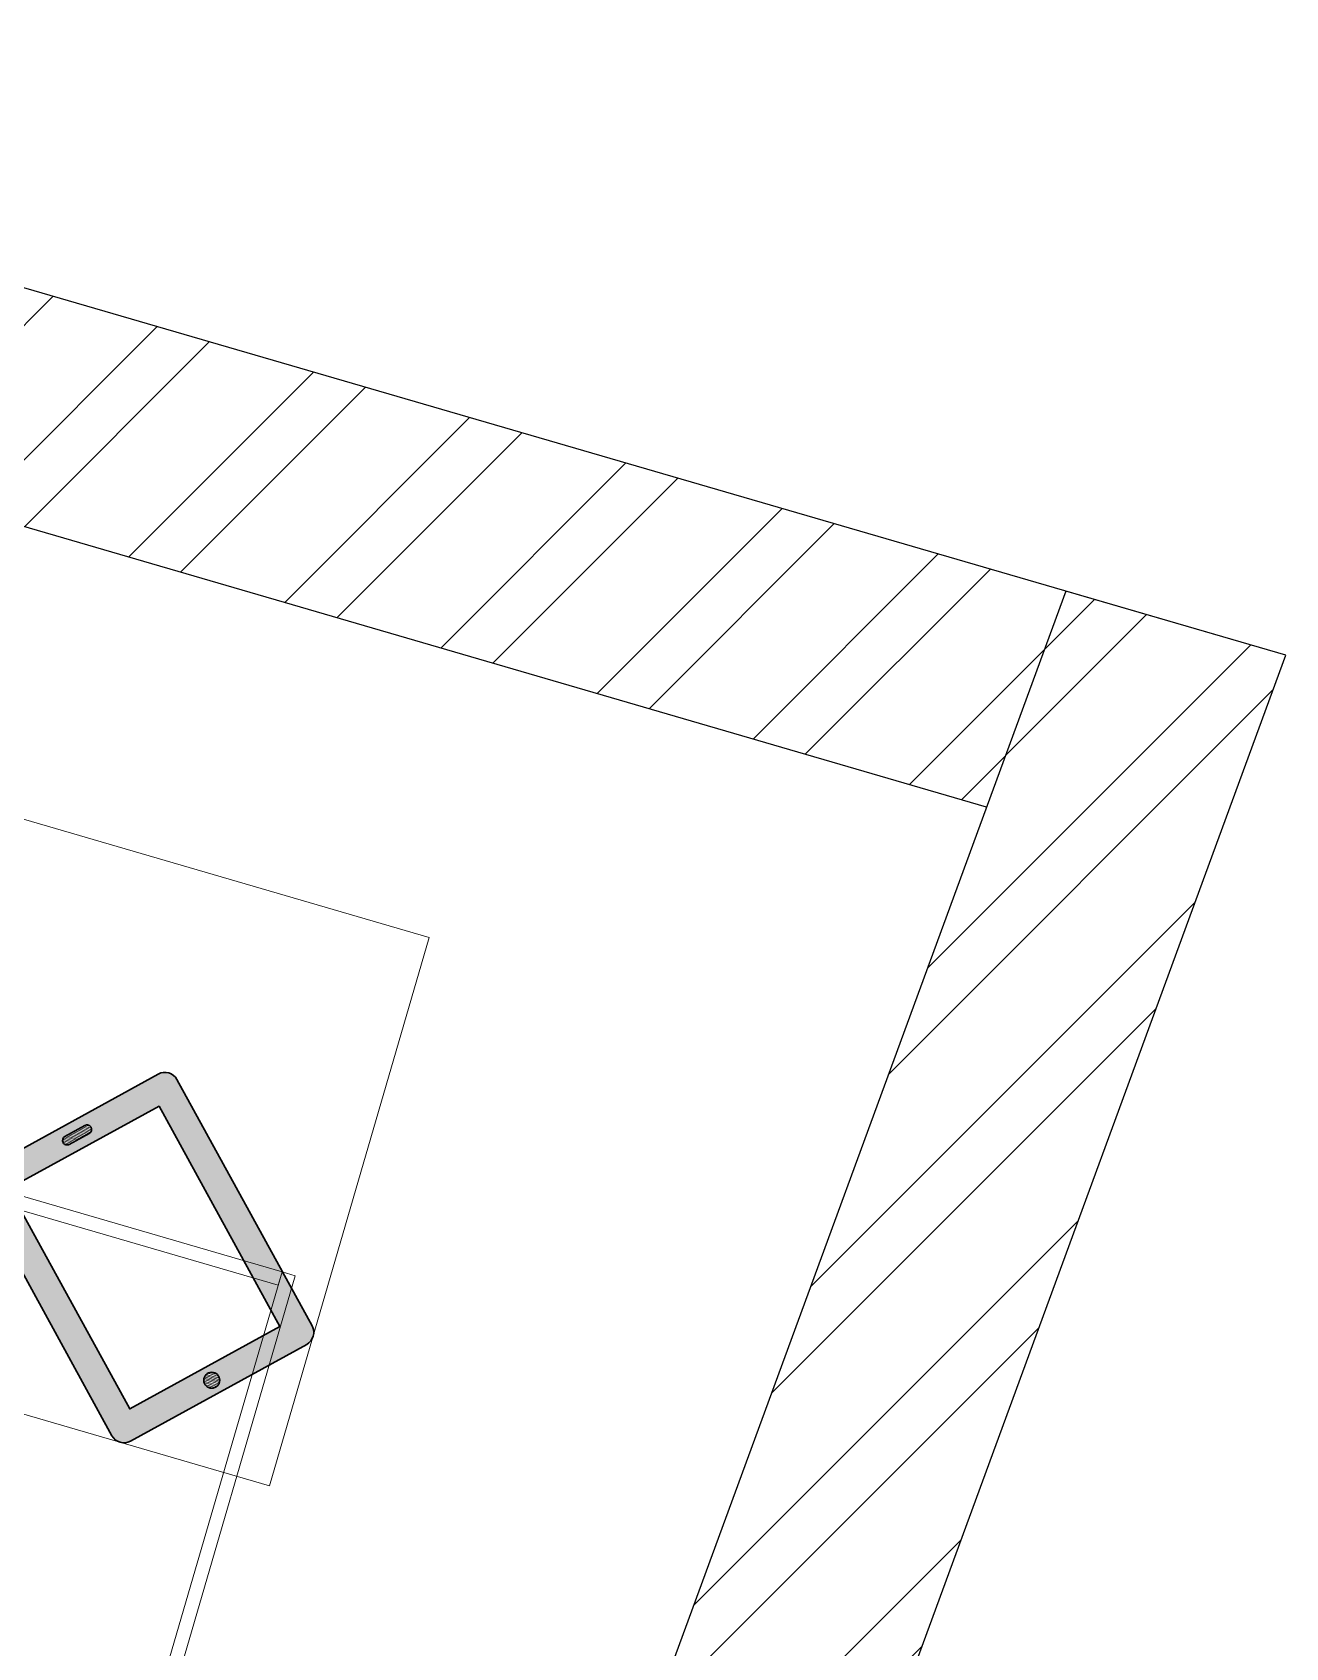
# Model space of a CAD drawing. Header units: feet. Extents: x 9311775 to 9337845, y -7066298 to -7052894.
# Drawn here: x 9336748 to 9337845, y -7060066 to -7058652 of the extents above; entities that cross this region are included whole.
import ezdxf

# ---------------------------------------------------------------- set-up
doc = ezdxf.new("R2010")
doc.units = ezdxf.units.FT
doc.header["$LTSCALE"] = 33
doc.header["$MEASUREMENT"] = 0
doc.layers.add('A-WALL', color=1, linetype='Continuous')
for name, color, linetype, lineweight in [('A-WALL HATCH', 251, 'Continuous', 0), ('LENS-FURNITURE', 13, 'Continuous', 9), ('LENS_DIMENSION', 193, 'Continuous', 0)]:
    doc.layers.add(name, color=color, linetype=linetype, lineweight=lineweight)

# ---------------------------------------------------------------- blocks, each defined once
blk = doc.blocks.new('A$Cca189d2b')
at = {"layer": 'A-WALL HATCH'}
h = blk.add_hatch(dxfattribs=at)
h.set_pattern_fill('ANSI32', color=256, scale=333)
h.set_pattern_definition([(45, (-4195598.218539457, 5465599.978276533), (-88.29995930067012, 88.29995930067012), []), (45, (-4195539.351900022, 5465599.978276533), (-88.29995930067012, 88.29995930067012), [])])
h.paths.add_polyline_path([(182.6102968659252, 497.5474645486101), (261.1382608162239, 711.5079587260261), (48.09325998090208, 711.5079587260261), (-5.143463341519236, 566.4570105355233)])
h.paths.add_polyline_path([(513.5475110262632, 1399.23249905277), (300.502718148753, 1399.233065660111), (48.09325998090208, 711.5079587260261), (261.1382608162239, 711.5079587260261)])
h.paths.add_polyline_path([(1787.858170637861, 4871.271308568307), (1600.104410430416, 4940.18085455615), (300.502718148753, 1399.233065660111), (513.5475110262632, 1399.23249905277)])
h.paths.add_polyline_path([(2606.200445983559, 7100.960056786425), (2413.713943312876, 7156.974579583854), (1930.475726367905, 5840.32401967328), (2143.520727202297, 5840.32401967328)])
h.paths.add_polyline_path([(2143.520727202297, 5840.32401967328), (1930.475726367905, 5840.32401967328), (1782.714707296342, 5437.728319104761), (1970.468467503786, 5368.818773117848)])
h.paths.add_polyline_path([(-5752.832334415987, 10981.10458512697), (-5752.832334415987, 11224.72189299483), (-9021.918580083176, 8971.32401967328), (-8609.060186924413, 8971.32401967328)])
h.paths.add_polyline_path([(-12434.06018692441, 8786.32401967328), (-12434.06018692441, 8961.32401967328), (-17534.29745566845, 8961.32401967328), (-17534.29745566845, 8786.32401967328)])
h.paths.add_polyline_path([(-2638.258403667249, 10653.11075048614), (-2748.497711254284, 10481.27641840279), (-1820.84006111417, 9880.888491335327), (-2888.922345140949, 6970.747927133925), (-2697.614837640897, 6900.534081770107), (-1989.563271976076, 8230.264665641822), (2344.327507092617, 6967.921464790591), (2413.713943312876, 7156.974579583854), (-2081.069596457295, 8464.978785396554), (-1544.316881798208, 9951.298985343426)])
h.paths.add_polyline_path([(-3755.921184914187, 11133.28946539108), (-3648.275374235586, 11301.0812121313), (-4680.941216264851, 11963.58192438073), (-5752.832334415987, 11224.72189299483), (-5752.832334415987, 10981.10458512697), (-4683.435118185356, 11733.58437767718)])
at = {"layer": 'A-WALL'}
for p, q in [((2606.200445983559, 7100.960056786425), (-2081.069596457295, 8464.978785396554)), ((2344.327507092617, 6967.921464790591), (-1989.563271976076, 8230.264665641822))]:
    blk.add_line(p, q, dxfattribs=at)
blk.add_lwpolyline([(1970.468467503786, 5368.818773116917), (2606.200445983559, 7100.960056786425), (2413.713943312876, 7156.974579583854), (1782.714707297273, 5437.728319103829)], close=True, dxfattribs=at)
blk = doc.blocks.new('TRIAL SET CABINET 633x500')
at = {"layer": 'LENS-FURNITURE'}
h = blk.add_hatch(color=9, dxfattribs=at)
h.dxf.hatch_style = 1
edge = h.paths.add_edge_path()
edge.add_line((-8.54246803093703, -981.9670201920668), (115.9083254579454, -857.5162267031847))
edge.add_arc((107.4230440836399, -849.030945328879), 12.00000000009463, 315, 405)
edge.add_line((115.9083254579454, -840.5456639545736), (-58.03994271345434, -666.5973957831737))
edge.add_arc((-66.52522408775982, -675.0826771574792), 12.00000000009463, 45.00000000000002, 135)
edge.add_line((-75.01050546206531, -666.5973957831737), (-199.4612989509478, -791.0481892720562))
edge.add_arc((-190.9760175766423, -799.5334706454303), 11.99999999943607, 135.0000000031442, 225.0000000031442)
edge.add_line((-199.4612989500165, -808.0187520197359), (-25.5130307786167, -981.967020191136))
edge.add_arc((-17.02774940431148, -973.4817388177615), 11.99999999943605, 224.9999999968574, 314.9999999968578)
h.paths.add_polyline_path([(-17.02774940524252, -955.0969625067663), (89.03826777357607, -849.0309453279477), (-66.52522408775982, -693.4674534666119), (-172.5912412665784, -799.5334706454305)], flags=16)
edge = h.paths.add_edge_path(flags=16)
edge.add_line((-138.2965623782947, -741.9042679787381), (-124.1544267544522, -727.7621323548956))
edge.add_arc((-121.3259996296837, -730.5905594796641), 4.000000000031514, 45.00000000000051, 134.9999999999996, ccw=False)
edge.add_arc((-121.3259996296838, -730.5905594796641), 4.000000000031584, -45.000000000000625, 44.999999999999375, ccw=False)
edge.add_line((-118.4975725049153, -733.4189866044327), (-132.6397081287578, -747.561122228275))
edge.add_arc((-135.4681352535263, -744.7326951035067), 4.000000000031524, 225.0000000000006, 314.99999999999966, ccw=False)
edge.add_arc((-135.4681352535261, -744.7326951035066), 4.000000000031665, 135.0000000000006, 225.0000000000006, ccw=False)
edge = h.paths.add_edge_path(flags=16)
edge.add_arc((44.84409394953398, -910.9027886827243), 7, 0, 360)
at = {"layer": 'LENS-FURNITURE', "lineweight": 0}
h = blk.add_hatch(dxfattribs=at)
h.set_pattern_fill('ANSI31', color=252, scale=10, angle=405)
h.set_pattern_definition([(90, (-3772352.875833935, -3684050.327587578), (-1.25, 2e-16), [])])
edge = h.paths.add_edge_path()
edge.add_line((-138.2965623782947, -741.9042679787381), (-124.1544267544522, -727.7621323548956))
edge.add_arc((-121.3259996296837, -730.5905594796641), 4.000000000031514, 45.00000000000051, 134.9999999999996, ccw=False)
edge.add_arc((-121.3259996296838, -730.5905594796641), 4.000000000031584, -45.000000000000625, 44.999999999999375, ccw=False)
edge.add_line((-118.4975725049153, -733.4189866044327), (-132.6397081287578, -747.561122228275))
edge.add_arc((-135.4681352535263, -744.7326951035067), 4.000000000031524, 225.0000000000006, 314.99999999999966, ccw=False)
edge.add_arc((-135.4681352535261, -744.7326951035066), 4.000000000031665, 135.0000000000006, 225.0000000000006, ccw=False)
edge = h.paths.add_edge_path()
edge.add_arc((44.84409394953398, -910.9027886827243), 7, 0, 360)
at = {"layer": 'LENS-FURNITURE'}
blk.add_lwpolyline([(119.4230440827086, -352.4817388160154), (119.4230440827086, -985.4817388160156), (-380.5769559172913, -985.4817388160156), (-380.5769559172913, -352.4817388160154)], close=True, dxfattribs=at)
at = {"layer": 'LENS-FURNITURE', "color": 146}
for points in [[(338.5359051078558, -352.4817388160154), (338.5359051078558, -985.4817388160156), (356.5359051078559, -985.4817388160156), (356.5359051078559, -352.4817388160154)], [(-63.4640948921442, -382.4817388160154), (-63.4640948921442, -394.4817388160154), (338.5359051078558, -394.4817388160154), (338.5359051078558, -382.4817388160154)], [(-63.4640948921442, -394.4817388160154), (-63.4640948921442, -943.4817388160153), (-51.4640948921442, -943.4817388160153), (-51.4640948921442, -394.4817388160154)], [(-63.4640948921442, -955.4817388160152), (-63.4640948921442, -943.4817388160153), (338.5359051078558, -943.4817388160153), (338.5359051078558, -955.4817388160152)]]:
    blk.add_lwpolyline(points, close=True, dxfattribs=at)
at = {"layer": 'LENS-FURNITURE', "color": 18, "lineweight": 30}
for points in [[(-8.54246803093703, -981.9670201920668), (115.9083254579454, -857.5162267031847, 0.4142135623730951), (115.9083254579454, -840.5456639545736), (-58.03994271345434, -666.5973957831737, 0.4142135623730951), (-75.01050546206531, -666.5973957831737), (-199.4612989509478, -791.0481892720562, 0.4142135623730951), (-199.4612989500165, -808.0187520197359), (-25.51303077861669, -981.967020191136, 0.4142135623730951)], [(-138.2965623782947, -741.9042679787381), (-124.1544267544522, -727.7621323548956, -0.4142135623730951), (-118.4975725049153, -727.7621323548956), (-118.4975725049153, -727.7621323548956, -0.4142135623730951), (-118.4975725049153, -733.4189866044327), (-132.6397081287578, -747.561122228275, -0.4142135623730951), (-138.2965623782947, -747.561122228275), (-138.2965623782947, -747.561122228275, -0.4142135623730951)]]:
    blk.add_lwpolyline(points, format="xyb", close=True, dxfattribs=at)
blk.add_lwpolyline([(-17.02774940524252, -955.0969625067663), (89.03826777357607, -849.0309453279477), (-66.52522408775982, -693.4674534666119), (-172.5912412665784, -799.5334706454305)], close=True, dxfattribs=at)
blk.add_circle((44.84409394953398, -910.9027886827243), 7, dxfattribs=at)

msp = doc.modelspace()

# ---------------------------------------------------------------- block references
at = {"layer": 'LENS-FURNITURE', "xscale": -1, "rotation": 73.76061100438285}
msp.add_blockref('TRIAL SET CABINET 633x500', (9336042.88767561, -7059534.026174024), dxfattribs=at)
at = {"layer": 'LENS_DIMENSION'}
msp.add_blockref('A$Cca189d2b', (9335239.184644323, -7066297.884361318), dxfattribs=at)

doc.saveas('drawing.dxf')
